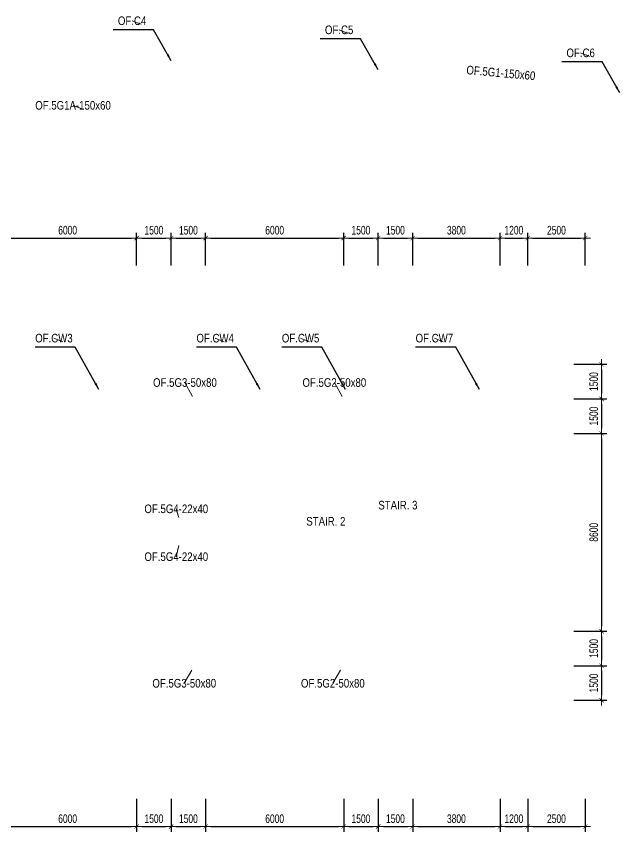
# Model space of a CAD drawing. Header units: millimetres. Extents: x -228566 to 117118, y -18667 to 244055.
# Drawn here: x 56968 to 83200, y 44986 to 80426 of the extents above; entities that cross this region are included whole.
import ezdxf
from ezdxf.enums import TextEntityAlignment as Align

# ---------------------------------------------------------------- set-up
doc = ezdxf.new("R2010")
doc.units = ezdxf.units.MM
doc.layers.get('0').update_dxf_attribs({"lineweight": 20})
doc.layers.get('Defpoints').update_dxf_attribs({"color": 151, "lineweight": 9})
for name, color, linetype, lineweight in [('NDC_S_ANNO', 7, 'Continuous', 20), ('NDC_S_DIM', 1, 'Continuous', 15), ('NDC_S_VN TEXT', 7, 'Continuous', 20)]:
    doc.layers.add(name, color=color, linetype=linetype, lineweight=lineweight)
doc.styles.add('ARIAL', font='arial.ttf', dxfattribs={"width": 0.8})
doc.styles.add('NDC_DIM', font='', dxfattribs={"width": 0.75})
doc.styles.get('NDC_DIM').set_extended_font_data('Dotum')
doc.dimstyles.new('NDC_dim_150', dxfattribs={"dimscale": 150, "dimtxt": 2.5, "dimasz": 1.5, "dimexe": 1.5, "dimexo": 2.5, "dimgap": 1, "dimtad": 1, "dimdec": 0, "dimzin": 0, "dimdsep": 46, "dimtxsty": 'NDC_DIM', "dimblk": 'DIMMARK', "dimcen": 0.09, "dimdle": 1.2, "dimclrd": 1, "dimclre": 1, "dimclrt": 3, "dimadec": 0, "dimazin": 0, "dimtfac": 1, "dimtdec": 0, "dimtix": 1, "dimtofl": 0, "dimtmove": 0, "dimatfit": 3, "dimfxl": 8, "dimfxlon": 1, "dimtolj": 1, "dimtzin": 0, "dimarcsym": 0})
doc.dimstyles.new('NDC_dim_iso', dxfattribs={"dimtxt": 2.5, "dimasz": 1, "dimexe": 1.5, "dimexo": 2.5, "dimgap": 1, "dimtad": 1, "dimdec": 0, "dimzin": 0, "dimdsep": 46, "dimtxsty": 'NDC_DIM', "dimblk": 'DIMMARK', "dimcen": 0.09, "dimdle": 1.2, "dimclrd": 1, "dimclre": 1, "dimclrt": 3, "dimadec": 0, "dimazin": 0, "dimtfac": 1, "dimtdec": 0, "dimtix": 1, "dimtofl": 0, "dimtmove": 0, "dimatfit": 3, "dimfxl": 8, "dimfxlon": 1, "dimtolj": 1, "dimtzin": 0, "dimarcsym": 0})

# ---------------------------------------------------------------- blocks, each defined once
blk = doc.blocks.new('DIMMARK')
at = {"layer": 'NDC_S_DIM', "color": 1}
blk.add_line((-1.5, 0), (1, 0), dxfattribs=at)
at = {"layer": 'NDC_S_DIM', "color": 2, "const_width": 0.1}
blk.add_lwpolyline([(-0.42, -0.42), (0.42, 0.42)], dxfattribs=at)
blk = doc.blocks.new('*D217')
at = {"layer": 'Defpoints', "color": 0, "transparency": 16777216}
for p in [(62200, 70789), (56200, 64200), (62200, 64200)]:
    blk.add_point(p, dxfattribs=at)
at = {"layer": 'NDC_S_DIM', "color": 1, "lineweight": -2, "transparency": 16777216}
for p, q in [((56200, 69589), (56200, 71014)), ((62200, 69589), (62200, 71014)), ((56425, 70789), (61975, 70789))]:
    blk.add_line(p, q, dxfattribs=at)
at = {"layer": 'NDC_S_DIM', "color": 1, "lineweight": -2, "transparency": 16777216, "xscale": 225, "yscale": 225, "zscale": 225, "rotation": 180}
blk.add_blockref('DIMMARK', (56200, 70789), dxfattribs=at)
at = {"layer": 'NDC_S_DIM', "color": 1, "lineweight": -2, "transparency": 16777216, "xscale": 225, "yscale": 225, "zscale": 225}
blk.add_blockref('DIMMARK', (62200, 70789), dxfattribs=at)
at = {"layer": 'NDC_S_DIM', "color": 3, "transparency": 16777216, "insert": (59200, 71127), "char_height": 375, "attachment_point": 5, "style": 'NDC_DIM'}
blk.add_mtext('\\A1;6000', dxfattribs=at)
blk = doc.blocks.new('*D218')
at = {"layer": 'Defpoints', "color": 0, "transparency": 16777216}
for p in [(63700, 70789), (62200, 64200), (63700, 64200)]:
    blk.add_point(p, dxfattribs=at)
at = {"layer": 'NDC_S_DIM', "color": 1, "lineweight": -2, "transparency": 16777216}
for p, q in [((62200, 69589), (62200, 71014)), ((63700, 69589), (63700, 71014)), ((62425, 70789), (63475, 70789))]:
    blk.add_line(p, q, dxfattribs=at)
at = {"layer": 'NDC_S_DIM', "color": 1, "lineweight": -2, "transparency": 16777216, "xscale": 225, "yscale": 225, "zscale": 225, "rotation": 180}
blk.add_blockref('DIMMARK', (62200, 70789), dxfattribs=at)
at = {"layer": 'NDC_S_DIM', "color": 1, "lineweight": -2, "transparency": 16777216, "xscale": 225, "yscale": 225, "zscale": 225}
blk.add_blockref('DIMMARK', (63700, 70789), dxfattribs=at)
at = {"layer": 'NDC_S_DIM', "color": 3, "transparency": 16777216, "insert": (62950, 71127), "char_height": 375, "attachment_point": 5, "style": 'NDC_DIM'}
blk.add_mtext('\\A1;1500', dxfattribs=at)
blk = doc.blocks.new('*D219')
at = {"layer": 'Defpoints', "color": 0, "transparency": 16777216}
for p in [(65200, 70789), (63700, 64200), (65200, 64200)]:
    blk.add_point(p, dxfattribs=at)
at = {"layer": 'NDC_S_DIM', "color": 1, "lineweight": -2, "transparency": 16777216}
for p, q in [((63700, 69589), (63700, 71014)), ((65200, 69589), (65200, 71014)), ((63925, 70789), (64975, 70789))]:
    blk.add_line(p, q, dxfattribs=at)
at = {"layer": 'NDC_S_DIM', "color": 1, "lineweight": -2, "transparency": 16777216, "xscale": 225, "yscale": 225, "zscale": 225, "rotation": 180}
blk.add_blockref('DIMMARK', (63700, 70789), dxfattribs=at)
at = {"layer": 'NDC_S_DIM', "color": 1, "lineweight": -2, "transparency": 16777216, "xscale": 225, "yscale": 225, "zscale": 225}
blk.add_blockref('DIMMARK', (65200, 70789), dxfattribs=at)
at = {"layer": 'NDC_S_DIM', "color": 3, "transparency": 16777216, "insert": (64450, 71127), "char_height": 375, "attachment_point": 5, "style": 'NDC_DIM'}
blk.add_mtext('\\A1;1500', dxfattribs=at)
blk = doc.blocks.new('*D220')
at = {"layer": 'Defpoints', "color": 0, "transparency": 16777216}
for p in [(71200, 70789), (65200, 64200), (71200, 64200)]:
    blk.add_point(p, dxfattribs=at)
at = {"layer": 'NDC_S_DIM', "color": 1, "lineweight": -2, "transparency": 16777216}
for p, q in [((65200, 69589), (65200, 71014)), ((71200, 69589), (71200, 71014)), ((65425, 70789), (70975, 70789))]:
    blk.add_line(p, q, dxfattribs=at)
at = {"layer": 'NDC_S_DIM', "color": 1, "lineweight": -2, "transparency": 16777216, "xscale": 225, "yscale": 225, "zscale": 225, "rotation": 180}
blk.add_blockref('DIMMARK', (65200, 70789), dxfattribs=at)
at = {"layer": 'NDC_S_DIM', "color": 1, "lineweight": -2, "transparency": 16777216, "xscale": 225, "yscale": 225, "zscale": 225}
blk.add_blockref('DIMMARK', (71200, 70789), dxfattribs=at)
at = {"layer": 'NDC_S_DIM', "color": 3, "transparency": 16777216, "insert": (68200, 71127), "char_height": 375, "attachment_point": 5, "style": 'NDC_DIM'}
blk.add_mtext('\\A1;6000', dxfattribs=at)
blk = doc.blocks.new('*D221')
at = {"layer": 'Defpoints', "color": 0, "transparency": 16777216}
for p in [(72700, 70789), (71200, 64200), (72700, 64200)]:
    blk.add_point(p, dxfattribs=at)
at = {"layer": 'NDC_S_DIM', "color": 1, "lineweight": -2, "transparency": 16777216}
for p, q in [((71200, 69589), (71200, 71014)), ((72700, 69589), (72700, 71014)), ((71425, 70789), (72475, 70789))]:
    blk.add_line(p, q, dxfattribs=at)
at = {"layer": 'NDC_S_DIM', "color": 1, "lineweight": -2, "transparency": 16777216, "xscale": 225, "yscale": 225, "zscale": 225, "rotation": 180}
blk.add_blockref('DIMMARK', (71200, 70789), dxfattribs=at)
at = {"layer": 'NDC_S_DIM', "color": 1, "lineweight": -2, "transparency": 16777216, "xscale": 225, "yscale": 225, "zscale": 225}
blk.add_blockref('DIMMARK', (72700, 70789), dxfattribs=at)
at = {"layer": 'NDC_S_DIM', "color": 3, "transparency": 16777216, "insert": (71950, 71127), "char_height": 375, "attachment_point": 5, "style": 'NDC_DIM'}
blk.add_mtext('\\A1;1500', dxfattribs=at)
blk = doc.blocks.new('*D222')
at = {"layer": 'Defpoints', "color": 0, "transparency": 16777216}
for p in [(74200, 70789), (72700, 64200), (74200, 64200)]:
    blk.add_point(p, dxfattribs=at)
at = {"layer": 'NDC_S_DIM', "color": 1, "lineweight": -2, "transparency": 16777216}
for p, q in [((72700, 69589), (72700, 71014)), ((74200, 69589), (74200, 71014)), ((72925, 70789), (73975, 70789))]:
    blk.add_line(p, q, dxfattribs=at)
at = {"layer": 'NDC_S_DIM', "color": 1, "lineweight": -2, "transparency": 16777216, "xscale": 225, "yscale": 225, "zscale": 225, "rotation": 180}
blk.add_blockref('DIMMARK', (72700, 70789), dxfattribs=at)
at = {"layer": 'NDC_S_DIM', "color": 1, "lineweight": -2, "transparency": 16777216, "xscale": 225, "yscale": 225, "zscale": 225}
blk.add_blockref('DIMMARK', (74200, 70789), dxfattribs=at)
at = {"layer": 'NDC_S_DIM', "color": 3, "transparency": 16777216, "insert": (73450, 71127), "char_height": 375, "attachment_point": 5, "style": 'NDC_DIM'}
blk.add_mtext('\\A1;1500', dxfattribs=at)
blk = doc.blocks.new('*D223')
at = {"layer": 'Defpoints', "color": 0, "transparency": 16777216}
for p in [(78000, 70789), (74200, 64200), (78000, 64200)]:
    blk.add_point(p, dxfattribs=at)
at = {"layer": 'NDC_S_DIM', "color": 1, "lineweight": -2, "transparency": 16777216}
for p, q in [((74200, 69589), (74200, 71014)), ((78000, 69589), (78000, 71014)), ((74425, 70789), (77775, 70789))]:
    blk.add_line(p, q, dxfattribs=at)
at = {"layer": 'NDC_S_DIM', "color": 1, "lineweight": -2, "transparency": 16777216, "xscale": 225, "yscale": 225, "zscale": 225, "rotation": 180}
blk.add_blockref('DIMMARK', (74200, 70789), dxfattribs=at)
at = {"layer": 'NDC_S_DIM', "color": 1, "lineweight": -2, "transparency": 16777216, "xscale": 225, "yscale": 225, "zscale": 225}
blk.add_blockref('DIMMARK', (78000, 70789), dxfattribs=at)
at = {"layer": 'NDC_S_DIM', "color": 3, "transparency": 16777216, "insert": (76100, 71127), "char_height": 375, "attachment_point": 5, "style": 'NDC_DIM'}
blk.add_mtext('\\A1;3800', dxfattribs=at)
blk = doc.blocks.new('*D224')
at = {"layer": 'Defpoints', "color": 0, "transparency": 16777216}
for p in [(78510, 65300), (78510, 63800), (82410, 63800)]:
    blk.add_point(p, dxfattribs=at)
at = {"layer": 'NDC_S_DIM', "color": 1, "lineweight": -2, "transparency": 16777216}
for p, q in [((81210, 65300), (82635, 65300)), ((82410, 65075), (82410, 64025)), ((81210, 63800), (82635, 63800))]:
    blk.add_line(p, q, dxfattribs=at)
at = {"layer": 'NDC_S_DIM', "color": 1, "lineweight": -2, "transparency": 16777216, "xscale": 225, "yscale": 225, "zscale": 225}
for p, rotation in [((82410, 65300), 90), ((82410, 63800), 270)]:
    blk.add_blockref('DIMMARK', p, dxfattribs=dict(at, rotation=rotation))
at = {"layer": 'NDC_S_DIM', "color": 3, "transparency": 16777216, "insert": (82073, 64550), "char_height": 375, "attachment_point": 5, "rotation": 90, "style": 'NDC_DIM'}
blk.add_mtext('\\A1;1500', dxfattribs=at)
blk = doc.blocks.new('*D225')
at = {"layer": 'Defpoints', "color": 0, "transparency": 16777216}
for p in [(78510, 63800), (78510, 62300), (82410, 62300)]:
    blk.add_point(p, dxfattribs=at)
at = {"layer": 'NDC_S_DIM', "color": 1, "lineweight": -2, "transparency": 16777216}
for p, q in [((81210, 63800), (82635, 63800)), ((82410, 63575), (82410, 62525)), ((81210, 62300), (82635, 62300))]:
    blk.add_line(p, q, dxfattribs=at)
at = {"layer": 'NDC_S_DIM', "color": 1, "lineweight": -2, "transparency": 16777216, "xscale": 225, "yscale": 225, "zscale": 225}
for p, rotation in [((82410, 63800), 90), ((82410, 62300), 270)]:
    blk.add_blockref('DIMMARK', p, dxfattribs=dict(at, rotation=rotation))
at = {"layer": 'NDC_S_DIM', "color": 3, "transparency": 16777216, "insert": (82073, 63050), "char_height": 375, "attachment_point": 5, "rotation": 90, "style": 'NDC_DIM'}
blk.add_mtext('\\A1;1500', dxfattribs=at)
blk = doc.blocks.new('*D226')
at = {"layer": 'Defpoints', "color": 0, "transparency": 16777216}
for p in [(78510, 62300), (78510, 53700), (82410, 53700)]:
    blk.add_point(p, dxfattribs=at)
at = {"layer": 'NDC_S_DIM', "color": 1, "lineweight": -2, "transparency": 16777216}
for p, q in [((81210, 62300), (82635, 62300)), ((82410, 62075), (82410, 53925)), ((81210, 53700), (82635, 53700))]:
    blk.add_line(p, q, dxfattribs=at)
at = {"layer": 'NDC_S_DIM', "color": 1, "lineweight": -2, "transparency": 16777216, "xscale": 225, "yscale": 225, "zscale": 225}
for p, rotation in [((82410, 62300), 90), ((82410, 53700), 270)]:
    blk.add_blockref('DIMMARK', p, dxfattribs=dict(at, rotation=rotation))
at = {"layer": 'NDC_S_DIM', "color": 3, "transparency": 16777216, "insert": (82073, 58000), "char_height": 375, "attachment_point": 5, "rotation": 90, "style": 'NDC_DIM'}
blk.add_mtext('\\A1;8600', dxfattribs=at)
blk = doc.blocks.new('*D227')
at = {"layer": 'Defpoints', "color": 0, "transparency": 16777216}
for p in [(78510, 53700), (78510, 52200), (82410, 52200)]:
    blk.add_point(p, dxfattribs=at)
at = {"layer": 'NDC_S_DIM', "color": 1, "lineweight": -2, "transparency": 16777216}
for p, q in [((81210, 53700), (82635, 53700)), ((82410, 53475), (82410, 52425)), ((81210, 52200), (82635, 52200))]:
    blk.add_line(p, q, dxfattribs=at)
at = {"layer": 'NDC_S_DIM', "color": 1, "lineweight": -2, "transparency": 16777216, "xscale": 225, "yscale": 225, "zscale": 225}
for p, rotation in [((82410, 53700), 90), ((82410, 52200), 270)]:
    blk.add_blockref('DIMMARK', p, dxfattribs=dict(at, rotation=rotation))
at = {"layer": 'NDC_S_DIM', "color": 3, "transparency": 16777216, "insert": (82073, 52950), "char_height": 375, "attachment_point": 5, "rotation": 90, "style": 'NDC_DIM'}
blk.add_mtext('\\A1;1500', dxfattribs=at)
blk = doc.blocks.new('*D228')
at = {"layer": 'Defpoints', "color": 0, "transparency": 16777216}
for p in [(78510, 52200), (78510, 50700), (82410, 50700)]:
    blk.add_point(p, dxfattribs=at)
at = {"layer": 'NDC_S_DIM', "color": 1, "lineweight": -2, "transparency": 16777216}
for p, q in [((81210, 52200), (82635, 52200)), ((82410, 51975), (82410, 50925)), ((81210, 50700), (82635, 50700))]:
    blk.add_line(p, q, dxfattribs=at)
at = {"layer": 'NDC_S_DIM', "color": 1, "lineweight": -2, "transparency": 16777216, "xscale": 225, "yscale": 225, "zscale": 225}
for p, rotation in [((82410, 52200), 90), ((82410, 50700), 270)]:
    blk.add_blockref('DIMMARK', p, dxfattribs=dict(at, rotation=rotation))
at = {"layer": 'NDC_S_DIM', "color": 3, "transparency": 16777216, "insert": (82073, 51450), "char_height": 375, "attachment_point": 5, "rotation": 90, "style": 'NDC_DIM'}
blk.add_mtext('\\A1;1500', dxfattribs=at)
blk = doc.blocks.new('*D239')
at = {"layer": 'Defpoints', "color": 0, "transparency": 16777216}
for p in [(56200, 51800), (62200, 51800), (62200, 45211)]:
    blk.add_point(p, dxfattribs=at)
at = {"layer": 'NDC_S_DIM', "color": 1, "lineweight": -2, "transparency": 16777216}
for p, q in [((56200, 46411), (56200, 44986)), ((62200, 46411), (62200, 44986)), ((56425, 45211), (61975, 45211))]:
    blk.add_line(p, q, dxfattribs=at)
at = {"layer": 'NDC_S_DIM', "color": 1, "lineweight": -2, "transparency": 16777216, "xscale": 225, "yscale": 225, "zscale": 225, "rotation": 180}
blk.add_blockref('DIMMARK', (56200, 45211), dxfattribs=at)
at = {"layer": 'NDC_S_DIM', "color": 1, "lineweight": -2, "transparency": 16777216, "xscale": 225, "yscale": 225, "zscale": 225}
blk.add_blockref('DIMMARK', (62200, 45211), dxfattribs=at)
at = {"layer": 'NDC_S_DIM', "color": 3, "transparency": 16777216, "insert": (59200, 45548), "char_height": 375, "attachment_point": 5, "style": 'NDC_DIM'}
blk.add_mtext('\\A1;6000', dxfattribs=at)
blk = doc.blocks.new('*D240')
at = {"layer": 'Defpoints', "color": 0, "transparency": 16777216}
for p in [(62200, 51800), (63700, 51800), (63700, 45211)]:
    blk.add_point(p, dxfattribs=at)
at = {"layer": 'NDC_S_DIM', "color": 1, "lineweight": -2, "transparency": 16777216}
for p, q in [((62200, 46411), (62200, 44986)), ((63700, 46411), (63700, 44986)), ((62425, 45211), (63475, 45211))]:
    blk.add_line(p, q, dxfattribs=at)
at = {"layer": 'NDC_S_DIM', "color": 1, "lineweight": -2, "transparency": 16777216, "xscale": 225, "yscale": 225, "zscale": 225, "rotation": 180}
blk.add_blockref('DIMMARK', (62200, 45211), dxfattribs=at)
at = {"layer": 'NDC_S_DIM', "color": 1, "lineweight": -2, "transparency": 16777216, "xscale": 225, "yscale": 225, "zscale": 225}
blk.add_blockref('DIMMARK', (63700, 45211), dxfattribs=at)
at = {"layer": 'NDC_S_DIM', "color": 3, "transparency": 16777216, "insert": (62950, 45548), "char_height": 375, "attachment_point": 5, "style": 'NDC_DIM'}
blk.add_mtext('\\A1;1500', dxfattribs=at)
blk = doc.blocks.new('*D241')
at = {"layer": 'Defpoints', "color": 0, "transparency": 16777216}
for p in [(63700, 51800), (65200, 51800), (65200, 45211)]:
    blk.add_point(p, dxfattribs=at)
at = {"layer": 'NDC_S_DIM', "color": 1, "lineweight": -2, "transparency": 16777216}
for p, q in [((63700, 46411), (63700, 44986)), ((65200, 46411), (65200, 44986)), ((63925, 45211), (64975, 45211))]:
    blk.add_line(p, q, dxfattribs=at)
at = {"layer": 'NDC_S_DIM', "color": 1, "lineweight": -2, "transparency": 16777216, "xscale": 225, "yscale": 225, "zscale": 225, "rotation": 180}
blk.add_blockref('DIMMARK', (63700, 45211), dxfattribs=at)
at = {"layer": 'NDC_S_DIM', "color": 1, "lineweight": -2, "transparency": 16777216, "xscale": 225, "yscale": 225, "zscale": 225}
blk.add_blockref('DIMMARK', (65200, 45211), dxfattribs=at)
at = {"layer": 'NDC_S_DIM', "color": 3, "transparency": 16777216, "insert": (64450, 45548), "char_height": 375, "attachment_point": 5, "style": 'NDC_DIM'}
blk.add_mtext('\\A1;1500', dxfattribs=at)
blk = doc.blocks.new('*D242')
at = {"layer": 'Defpoints', "color": 0, "transparency": 16777216}
for p in [(65200, 51800), (71200, 51800), (71200, 45211)]:
    blk.add_point(p, dxfattribs=at)
at = {"layer": 'NDC_S_DIM', "color": 1, "lineweight": -2, "transparency": 16777216}
for p, q in [((65200, 46411), (65200, 44986)), ((71200, 46411), (71200, 44986)), ((65425, 45211), (70975, 45211))]:
    blk.add_line(p, q, dxfattribs=at)
at = {"layer": 'NDC_S_DIM', "color": 1, "lineweight": -2, "transparency": 16777216, "xscale": 225, "yscale": 225, "zscale": 225, "rotation": 180}
blk.add_blockref('DIMMARK', (65200, 45211), dxfattribs=at)
at = {"layer": 'NDC_S_DIM', "color": 1, "lineweight": -2, "transparency": 16777216, "xscale": 225, "yscale": 225, "zscale": 225}
blk.add_blockref('DIMMARK', (71200, 45211), dxfattribs=at)
at = {"layer": 'NDC_S_DIM', "color": 3, "transparency": 16777216, "insert": (68200, 45548), "char_height": 375, "attachment_point": 5, "style": 'NDC_DIM'}
blk.add_mtext('\\A1;6000', dxfattribs=at)
blk = doc.blocks.new('*D243')
at = {"layer": 'Defpoints', "color": 0, "transparency": 16777216}
for p in [(71200, 51800), (72700, 51800), (72700, 45211)]:
    blk.add_point(p, dxfattribs=at)
at = {"layer": 'NDC_S_DIM', "color": 1, "lineweight": -2, "transparency": 16777216}
for p, q in [((71200, 46411), (71200, 44986)), ((72700, 46411), (72700, 44986)), ((71425, 45211), (72475, 45211))]:
    blk.add_line(p, q, dxfattribs=at)
at = {"layer": 'NDC_S_DIM', "color": 1, "lineweight": -2, "transparency": 16777216, "xscale": 225, "yscale": 225, "zscale": 225, "rotation": 180}
blk.add_blockref('DIMMARK', (71200, 45211), dxfattribs=at)
at = {"layer": 'NDC_S_DIM', "color": 1, "lineweight": -2, "transparency": 16777216, "xscale": 225, "yscale": 225, "zscale": 225}
blk.add_blockref('DIMMARK', (72700, 45211), dxfattribs=at)
at = {"layer": 'NDC_S_DIM', "color": 3, "transparency": 16777216, "insert": (71950, 45548), "char_height": 375, "attachment_point": 5, "style": 'NDC_DIM'}
blk.add_mtext('\\A1;1500', dxfattribs=at)
blk = doc.blocks.new('*D244')
at = {"layer": 'Defpoints', "color": 0, "transparency": 16777216}
for p in [(72700, 51800), (74200, 51800), (74200, 45211)]:
    blk.add_point(p, dxfattribs=at)
at = {"layer": 'NDC_S_DIM', "color": 1, "lineweight": -2, "transparency": 16777216}
for p, q in [((72700, 46411), (72700, 44986)), ((74200, 46411), (74200, 44986)), ((72925, 45211), (73975, 45211))]:
    blk.add_line(p, q, dxfattribs=at)
at = {"layer": 'NDC_S_DIM', "color": 1, "lineweight": -2, "transparency": 16777216, "xscale": 225, "yscale": 225, "zscale": 225, "rotation": 180}
blk.add_blockref('DIMMARK', (72700, 45211), dxfattribs=at)
at = {"layer": 'NDC_S_DIM', "color": 1, "lineweight": -2, "transparency": 16777216, "xscale": 225, "yscale": 225, "zscale": 225}
blk.add_blockref('DIMMARK', (74200, 45211), dxfattribs=at)
at = {"layer": 'NDC_S_DIM', "color": 3, "transparency": 16777216, "insert": (73450, 45548), "char_height": 375, "attachment_point": 5, "style": 'NDC_DIM'}
blk.add_mtext('\\A1;1500', dxfattribs=at)
blk = doc.blocks.new('*D245')
at = {"layer": 'Defpoints', "color": 0, "transparency": 16777216}
for p in [(74200, 51800), (78000, 51800), (78000, 45211)]:
    blk.add_point(p, dxfattribs=at)
at = {"layer": 'NDC_S_DIM', "color": 1, "lineweight": -2, "transparency": 16777216}
for p, q in [((74200, 46411), (74200, 44986)), ((78000, 46411), (78000, 44986)), ((74425, 45211), (77775, 45211))]:
    blk.add_line(p, q, dxfattribs=at)
at = {"layer": 'NDC_S_DIM', "color": 1, "lineweight": -2, "transparency": 16777216, "xscale": 225, "yscale": 225, "zscale": 225, "rotation": 180}
blk.add_blockref('DIMMARK', (74200, 45211), dxfattribs=at)
at = {"layer": 'NDC_S_DIM', "color": 1, "lineweight": -2, "transparency": 16777216, "xscale": 225, "yscale": 225, "zscale": 225}
blk.add_blockref('DIMMARK', (78000, 45211), dxfattribs=at)
at = {"layer": 'NDC_S_DIM', "color": 3, "transparency": 16777216, "insert": (76100, 45548), "char_height": 375, "attachment_point": 5, "style": 'NDC_DIM'}
blk.add_mtext('\\A1;3800', dxfattribs=at)
blk = doc.blocks.new('*D251')
at = {"layer": 'Defpoints', "color": 0, "transparency": 16777216}
for p in [(79200, 53700), (81700, 51800), (81700, 45211)]:
    blk.add_point(p, dxfattribs=at)
at = {"layer": 'NDC_S_DIM', "color": 1, "lineweight": -2, "transparency": 16777216}
for p, q in [((79200, 46411), (79200, 44986)), ((81700, 46411), (81700, 44986)), ((79425, 45211), (81475, 45211))]:
    blk.add_line(p, q, dxfattribs=at)
at = {"layer": 'NDC_S_DIM', "color": 1, "lineweight": -2, "transparency": 16777216, "xscale": 225, "yscale": 225, "zscale": 225, "rotation": 180}
blk.add_blockref('DIMMARK', (79200, 45211), dxfattribs=at)
at = {"layer": 'NDC_S_DIM', "color": 1, "lineweight": -2, "transparency": 16777216, "xscale": 225, "yscale": 225, "zscale": 225}
blk.add_blockref('DIMMARK', (81700, 45211), dxfattribs=at)
at = {"layer": 'NDC_S_DIM', "color": 3, "transparency": 16777216, "insert": (80450, 45548), "char_height": 375, "attachment_point": 5, "style": 'NDC_DIM'}
blk.add_mtext('\\A1;2500', dxfattribs=at)
blk = doc.blocks.new('*D252')
at = {"layer": 'Defpoints', "color": 0, "transparency": 16777216}
for p in [(81700, 70789), (81700, 65300), (79200, 62300)]:
    blk.add_point(p, dxfattribs=at)
at = {"layer": 'NDC_S_DIM', "color": 1, "lineweight": -2, "transparency": 16777216}
for p, q in [((79200, 69589), (79200, 71014)), ((81700, 69589), (81700, 71014)), ((79425, 70789), (81475, 70789))]:
    blk.add_line(p, q, dxfattribs=at)
at = {"layer": 'NDC_S_DIM', "color": 1, "lineweight": -2, "transparency": 16777216, "xscale": 225, "yscale": 225, "zscale": 225, "rotation": 180}
blk.add_blockref('DIMMARK', (79200, 70789), dxfattribs=at)
at = {"layer": 'NDC_S_DIM', "color": 1, "lineweight": -2, "transparency": 16777216, "xscale": 225, "yscale": 225, "zscale": 225}
blk.add_blockref('DIMMARK', (81700, 70789), dxfattribs=at)
at = {"layer": 'NDC_S_DIM', "color": 3, "transparency": 16777216, "insert": (80450, 71127), "char_height": 375, "attachment_point": 5, "style": 'NDC_DIM'}
blk.add_mtext('\\A1;2500', dxfattribs=at)
blk = doc.blocks.new('*D254')
at = {"layer": 'Defpoints', "color": 0, "transparency": 16777216}
for p in [(79200, 53700), (78000, 51800), (79200, 45211)]:
    blk.add_point(p, dxfattribs=at)
at = {"layer": 'NDC_S_DIM', "color": 1, "lineweight": -2, "transparency": 16777216}
for p, q in [((78000, 46411), (78000, 44986)), ((79200, 46411), (79200, 44986)), ((78225, 45211), (78975, 45211))]:
    blk.add_line(p, q, dxfattribs=at)
at = {"layer": 'NDC_S_DIM', "color": 1, "lineweight": -2, "transparency": 16777216, "xscale": 225, "yscale": 225, "zscale": 225, "rotation": 180}
blk.add_blockref('DIMMARK', (78000, 45211), dxfattribs=at)
at = {"layer": 'NDC_S_DIM', "color": 1, "lineweight": -2, "transparency": 16777216, "xscale": 225, "yscale": 225, "zscale": 225}
blk.add_blockref('DIMMARK', (79200, 45211), dxfattribs=at)
at = {"layer": 'NDC_S_DIM', "color": 3, "transparency": 16777216, "insert": (78600, 45548), "char_height": 375, "attachment_point": 5, "style": 'NDC_DIM'}
blk.add_mtext('\\A1;1200', dxfattribs=at)
blk = doc.blocks.new('*D255')
at = {"layer": 'Defpoints', "color": 0, "transparency": 16777216}
for p in [(79200, 70789), (78000, 64200), (79200, 62300)]:
    blk.add_point(p, dxfattribs=at)
at = {"layer": 'NDC_S_DIM', "color": 1, "lineweight": -2, "transparency": 16777216}
for p, q in [((78000, 69589), (78000, 71014)), ((79200, 69589), (79200, 71014)), ((78225, 70789), (78975, 70789))]:
    blk.add_line(p, q, dxfattribs=at)
at = {"layer": 'NDC_S_DIM', "color": 1, "lineweight": -2, "transparency": 16777216, "xscale": 225, "yscale": 225, "zscale": 225, "rotation": 180}
blk.add_blockref('DIMMARK', (78000, 70789), dxfattribs=at)
at = {"layer": 'NDC_S_DIM', "color": 1, "lineweight": -2, "transparency": 16777216, "xscale": 225, "yscale": 225, "zscale": 225}
blk.add_blockref('DIMMARK', (79200, 70789), dxfattribs=at)
at = {"layer": 'NDC_S_DIM', "color": 3, "transparency": 16777216, "insert": (78600, 71127), "char_height": 375, "attachment_point": 5, "style": 'NDC_DIM'}
blk.add_mtext('\\A1;1200', dxfattribs=at)
blk = doc.blocks.new('*U210')
at = {"layer": 'NDC_S_ANNO', "ltscale": 0.8, "style": 'ARIAL', "width": 0.8, "flags": 1}
blk.add_attdef('CHU_THICH', text='', height=2.5, dxfattribs=at).set_placement((0, 0), align=Align.MIDDLE_CENTER)
at = {"layer": 'NDC_S_ANNO', "ltscale": 0.8, "style": 'ARIAL', "width": 0.8}
blk.add_attdef('TEN', text='', height=2.5, dxfattribs=at).set_placement((-2.58, 1.03), align=Align.MIDDLE_CENTER)
at = {"layer": 'Defpoints'}
blk.add_leader([(0, 0), (-2.58, 1.03)], dimstyle='NDC_dim_iso', override={"dimgap": 0.625, "dimtad": 0}, dxfattribs=at)
blk = doc.blocks.new('*U249')
at = {"layer": 'NDC_S_ANNO', "ltscale": 0.8, "style": 'ARIAL', "width": 0.8}
blk.add_attdef('TEN', text='', height=2.5, dxfattribs=at).set_placement((-2.24, 4.02), align=Align.MIDDLE_CENTER)
at = {"layer": 'NDC_S_ANNO', "ltscale": 0.8, "style": 'ARIAL', "width": 0.8, "flags": 1}
blk.add_attdef('CHU_THICH', text='', height=2.5, dxfattribs=at).set_placement((0, 0), align=Align.MIDDLE_CENTER)
at = {"layer": 'Defpoints'}
blk.add_leader([(0, 0), (-2.24, 4.02)], dimstyle='NDC_dim_iso', override={"dimgap": 0.625, "dimtad": 0}, dxfattribs=at)
blk = doc.blocks.new('*U256')
at = {"layer": 'NDC_S_ANNO', "ltscale": 0.8, "style": 'ARIAL', "width": 0.8, "flags": 1}
blk.add_attdef('CHU_THICH', text='', height=2.5, dxfattribs=at).set_placement((0, 0), align=Align.MIDDLE_CENTER)
at = {"layer": 'NDC_S_ANNO', "ltscale": 0.8, "style": 'ARIAL', "width": 0.8}
blk.add_attdef('TEN', text='', height=2.5, dxfattribs=at).set_placement((-2.24, -3.79), align=Align.MIDDLE_CENTER)
at = {"layer": 'Defpoints'}
blk.add_leader([(0, 0), (-2.24, -3.79)], dimstyle='NDC_dim_iso', override={"dimgap": 0.625, "dimtad": 0}, dxfattribs=at)
blk = doc.blocks.new('*U250')
at = {"layer": 'NDC_S_ANNO', "ltscale": 0.8, "style": 'ARIAL', "width": 0.8}
blk.add_attdef('TEN', text='', height=2.5, dxfattribs=at).set_placement((-0.72, 2.53), align=Align.MIDDLE_CENTER)
at = {"layer": 'NDC_S_ANNO', "ltscale": 0.8, "style": 'ARIAL', "width": 0.8, "flags": 1}
blk.add_attdef('CHU_THICH', text='', height=2.5, dxfattribs=at).set_placement((0, 0), align=Align.MIDDLE_CENTER)
at = {"layer": 'Defpoints'}
blk.add_leader([(0, 0), (-0.72, 2.53)], dimstyle='NDC_dim_iso', override={"dimgap": 0.625, "dimtad": 0}, dxfattribs=at)
blk = doc.blocks.new('*U257')
at = {"layer": 'NDC_S_ANNO', "ltscale": 0.8, "style": 'ARIAL', "width": 0.8, "flags": 1}
blk.add_attdef('CHU_THICH', text='', height=2.5, dxfattribs=at).set_placement((0, 0), align=Align.MIDDLE_CENTER)
at = {"layer": 'NDC_S_ANNO', "ltscale": 0.8, "style": 'ARIAL', "width": 0.8}
blk.add_attdef('TEN', text='', height=2.5, dxfattribs=at).set_placement((-0.72, -3.21), align=Align.MIDDLE_CENTER)
at = {"layer": 'Defpoints'}
blk.add_leader([(0, 0), (-0.72, -3.21)], dimstyle='NDC_dim_iso', override={"dimgap": 0.625, "dimtad": 0}, dxfattribs=at)

msp = doc.modelspace()

# ---------------------------------------------------------------- block references
at = {"layer": 'NDC_S_VN TEXT', "xscale": 150, "yscale": 150, "zscale": 150}
for p, values in [((62389.6, 80078.9), {'TEN': 'OF.C4'}), ((71390.7, 79683.8), {'TEN': 'OF.C5'}), ((81889.6, 78683.8), {'TEN': 'OF.C6'}), ((58990.3, 66283.8), {'TEN': 'OF.CW3'}), ((66000.6, 66283.8), {'TEN': 'OF.CW4'}), ((69714, 66283.8), {'TEN': 'OF.CW5'}), ((75529.4, 66283.8), {'TEN': 'OF.CW7'})]:
    msp.add_blockref('*U210', p, dxfattribs=at).add_auto_attribs(values)
at = {"layer": 'NDC_S_VN TEXT'}
ref = msp.add_blockref('*U210', (59820.5, 76400), dxfattribs=dict(at, xscale=150, yscale=150, zscale=150))
ref.add_attrib('TEN', 'OF.5G1A-150x60', dxfattribs={"layer": 'NDC_S_ANNO', "ltscale": 0.8, "height": 375, "style": 'ARIAL', "width": 0.8}).set_placement((59433.6, 76556.4), align=Align.MIDDLE_CENTER)
ref = msp.add_blockref('*U249', (64634.5, 63904), dxfattribs=dict(at, xscale=150, yscale=150, zscale=150))
ref.add_attrib('TEN', 'OF.5G3-50x80', dxfattribs={"layer": 'NDC_S_ANNO', "ltscale": 0.8, "height": 375, "style": 'ARIAL', "width": 0.8}).set_placement((64298.3, 64508.8), align=Align.MIDDLE_CENTER)
ref = msp.add_blockref('*U249', (71130.3, 63904), dxfattribs=dict(at, xscale=150, yscale=150, zscale=150))
ref.add_attrib('TEN', 'OF.5G2-50x80', dxfattribs={"layer": 'NDC_S_ANNO', "ltscale": 0.8, "height": 375, "style": 'ARIAL', "width": 0.8}).set_placement((70794.1, 64508.8), align=Align.MIDDLE_CENTER)
ref = msp.add_blockref('*U250', (64030.5, 58638.3), dxfattribs=dict(at, xscale=150, yscale=150, zscale=150))
ref.add_attrib('TEN', 'OF.5G4-22x40', dxfattribs={"layer": 'NDC_S_ANNO', "ltscale": 0.8, "height": 375, "style": 'ARIAL', "width": 0.8}).set_placement((63922.5, 59019.7), align=Align.MIDDLE_CENTER)
ref = msp.add_blockref('*U257', (64030.5, 57418.3), dxfattribs=dict(at, xscale=150, yscale=150, zscale=150))
ref.add_attrib('TEN', 'OF.5G4-22x40', dxfattribs={"layer": 'NDC_S_ANNO', "ltscale": 0.8, "height": 375, "style": 'ARIAL', "width": 0.8}).set_placement((63922.5, 56939.6), align=Align.MIDDLE_CENTER)
ref = msp.add_blockref('*U256', (64606, 52004), dxfattribs=dict(at, xscale=150, yscale=150, zscale=150))
ref.add_attrib('TEN', 'OF.5G3-50x80', dxfattribs={"layer": 'NDC_S_ANNO', "ltscale": 0.8, "height": 375, "style": 'ARIAL', "width": 0.8}).set_placement((64269.8, 51437.5), align=Align.MIDDLE_CENTER)
ref = msp.add_blockref('*U256', (71065.4, 52004), dxfattribs=dict(at, xscale=150, yscale=150, zscale=150))
ref.add_attrib('TEN', 'OF.5G2-50x80', dxfattribs={"layer": 'NDC_S_ANNO', "ltscale": 0.8, "height": 375, "style": 'ARIAL', "width": 0.8}).set_placement((70729.2, 51437.5), align=Align.MIDDLE_CENTER)

# ---------------------------------------------------------------- texts
at = {"layer": 'NDC_S_ANNO', "style": 'ARIAL', "width": 0.8}
for s, rotation, p in [('OF.5G1-150x60', 354.91195, (78034.8, 77967.5)), ('STAIR. 3', 0.04053, (73557, 59178.6)), ('STAIR. 2', 0.04053, (70425.4, 58475.8))]:
    msp.add_text(s, height=375, rotation=rotation, dxfattribs=at).set_placement(p, align=Align.MIDDLE_CENTER)

# ---------------------------------------------------------------- dimensions: what is measured, and where the dimension line sits
at = {"layer": 'NDC_S_DIM'}
for base, p1, p2, picture, middle in [((62200, 70789.3), (56200, 64200), (62200, 64200), '*D217', (59200, 71127)), ((63700, 70789.3), (62200, 64200), (63700, 64200), '*D218', (62950, 71127)), ((65200, 70789.3), (63700, 64200), (65200, 64200), '*D219', (64450, 71127)), ((71200, 70789.3), (65200, 64200), (71200, 64200), '*D220', (68200, 71127)), ((72700, 70789.3), (71200, 64200), (72700, 64200), '*D221', (71950, 71127)), ((74200, 70789.3), (72700, 64200), (74200, 64200), '*D222', (73450, 71127)), ((78000, 70789.3), (74200, 64200), (78000, 64200), '*D223', (76100, 71127)), ((79200, 70789.3), (78000, 64200), (79200, 62300), '*D255', (78600, 71127)), ((81700, 70789.3), (79200, 62300), (81700, 65300), '*D252', (80450, 71127)), ((79200, 45210.7), (78000, 51800), (79200, 53700), '*D254', (78600, 45548.5)), ((81700, 45210.7), (79200, 53700), (81700, 51800), '*D251', (80450, 45548.5)), ((62200, 45210.7), (56200, 51800), (62200, 51800), '*D239', (59200, 45548.5)), ((63700, 45210.7), (62200, 51800), (63700, 51800), '*D240', (62950, 45548.5)), ((65200, 45210.7), (63700, 51800), (65200, 51800), '*D241', (64450, 45548.5)), ((71200, 45210.7), (65200, 51800), (71200, 51800), '*D242', (68200, 45548.5)), ((72700, 45210.7), (71200, 51800), (72700, 51800), '*D243', (71950, 45548.5)), ((74200, 45210.7), (72700, 51800), (74200, 51800), '*D244', (73450, 45548.5)), ((78000, 45210.7), (74200, 51800), (78000, 51800), '*D245', (76100, 45548.5))]:
    dim = msp.add_linear_dim(base=base, p1=p1, p2=p2, dimstyle='NDC_dim_150', override={"dimtmove": 1}, dxfattribs=at)
    dim.commit()
    dim.dimension.update_dxf_attribs({"geometry": picture, "text_midpoint": middle})
dim = msp.add_linear_dim(base=(82410.3, 63800), p1=(78510.4, 65300), p2=(78510.4, 63800), angle=90, dimstyle='NDC_dim_150', dxfattribs=at)
dim.commit()
dim.dimension.update_dxf_attribs({"geometry": '*D224', "text_midpoint": (82072.5, 64550)})
for base, p1, p2, picture, middle in [((82410.3, 62300), (78510.4, 63800), (78510.4, 62300), '*D225', (82072.5, 63050)), ((82410.3, 53700), (78510.4, 62300), (78510.4, 53700), '*D226', (82072.5, 58000)), ((82410.3, 52200), (78510.4, 53700), (78510.4, 52200), '*D227', (82072.5, 52950)), ((82410.3, 50700), (78510.4, 52200), (78510.4, 50700), '*D228', (82072.5, 51450))]:
    dim = msp.add_linear_dim(base=base, p1=p1, p2=p2, angle=90, dimstyle='NDC_dim_150', override={"dimtmove": 1}, dxfattribs=at)
    dim.commit()
    dim.dimension.update_dxf_attribs({"geometry": picture, "text_midpoint": middle})

# ---------------------------------------------------------------- leaders
for points in [[(63700, 78495.1), (62933.5, 79839.9), (61183.9, 79839.9)], [(72701.1, 78100), (71934.6, 79444.9), (70185, 79444.9)], [(83200, 77100), (82433.5, 78444.9), (80683.9, 78444.9)], [(60560.9, 64200), (59534.3, 66044.9), (57784.6, 66044.9)], [(67571.1, 64200), (66544.5, 66044.9), (64794.9, 66044.9)], [(71284.6, 64200), (70257.9, 66044.9), (68508.3, 66044.9)], [(77100, 64200), (76073.4, 66044.9), (74323.7, 66044.9)]]:
    msp.add_leader(points, dimstyle='NDC_dim_150', override={"dimasz": 2, "dimgap": 1, "dimtad": 0})

doc.saveas('drawing.dxf')
